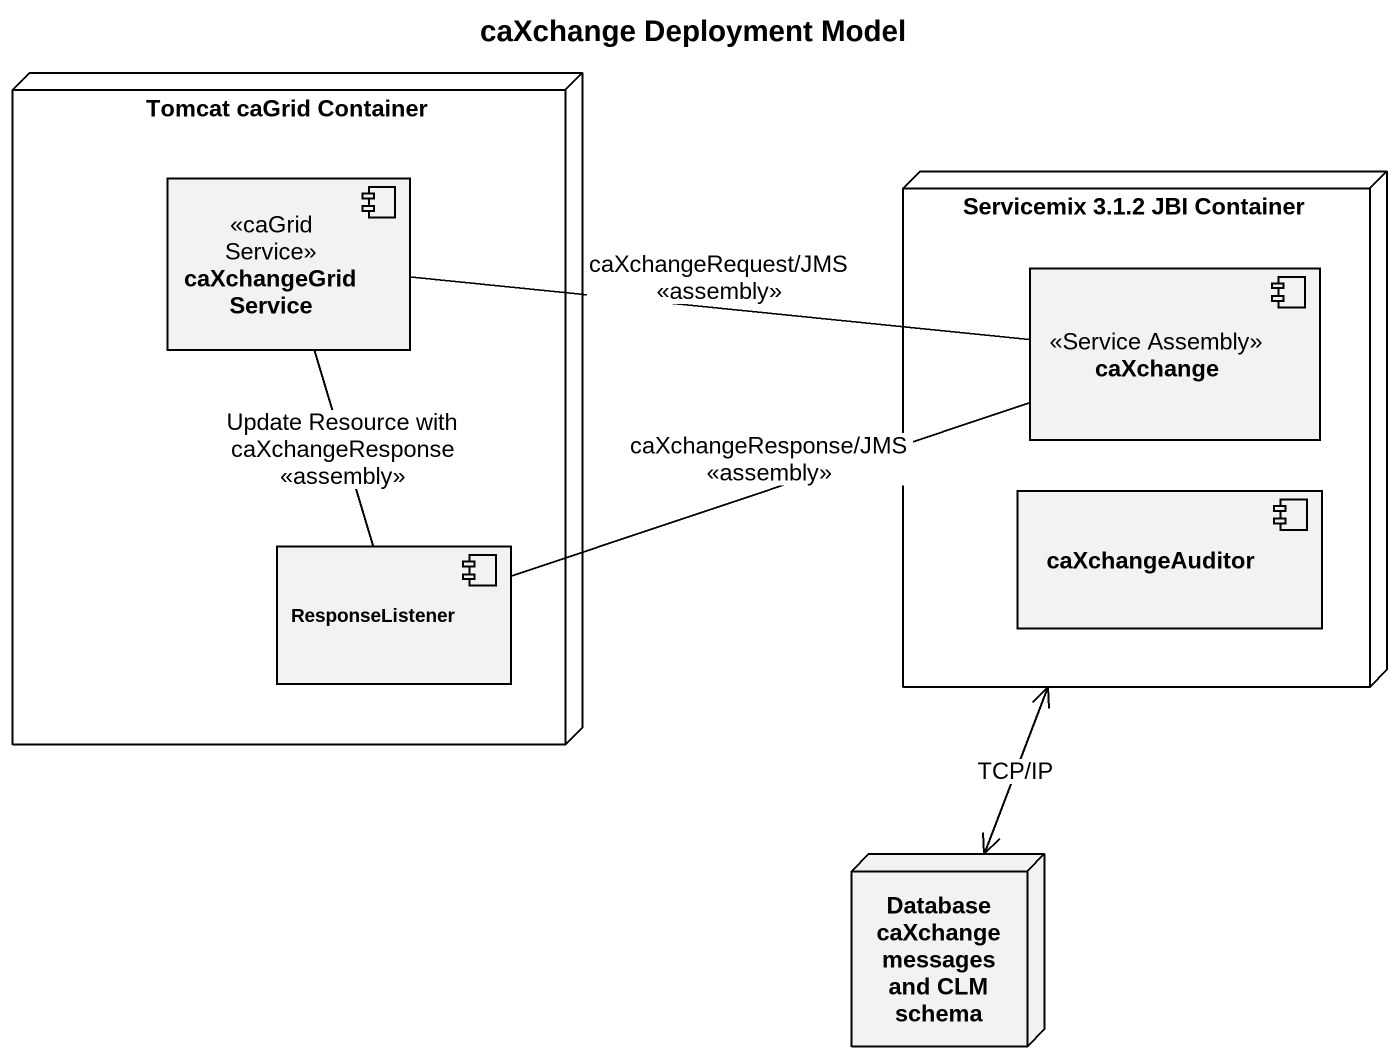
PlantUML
@startuml
title caXchange Deployment Model
node "Tomcat caGrid Container" as Tomcat_caGrid_Container {
  component caXchangeGridService <<caGrid Service>>
  component ResponseListener
}
node "Servicemix 3.1.2 JBI Container" as Servicemix_3_1_2_JBI {
  component caXchange <<Service Assembly>>
  component caXchangeAuditor
}
node "Database caXchange messages and CLM schema" as Database_caXchange_messages
caXchangeGridService -right- caXchange : caXchangeRequest/JMS\n<<assembly>>
Servicemix_3_1_2_JBI <--> Database_caXchange_messages : TCP/IP
ResponseListener -up- caXchangeGridService : Update Resource with caXchangeResponse\n<<assembly>>
ResponseListener -right- caXchange : caXchangeResponse/JMS\n<<assembly>>
@enduml
